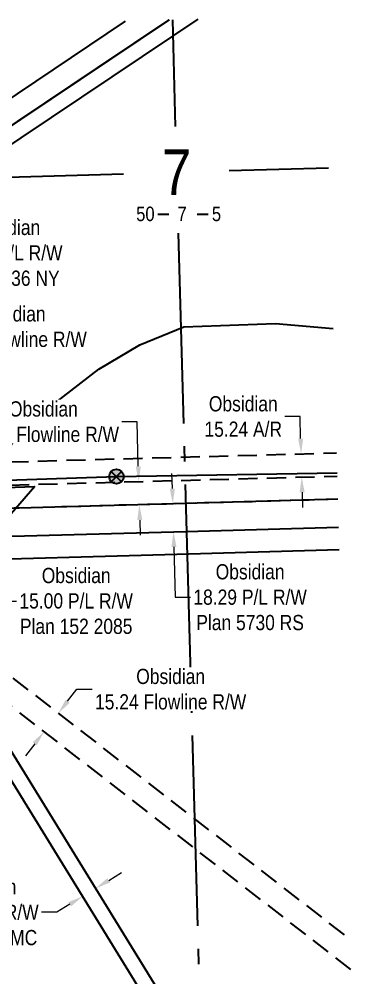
# Model space of a CAD drawing. Extents: x 628501 to 635392, y 5905924 to 5910752.
# Drawn here: x 632289 to 632507, y 5907119 to 5907747 of the extents above; entities that cross this region are included whole.
import ezdxf
from ezdxf.enums import TextEntityAlignment as Align

# ---------------------------------------------------------------- set-up
doc = ezdxf.new("R2010")
doc.units = 0
doc.header["$LTSCALE"] = 5
doc.header["$PDSIZE"] = 0.5
for name, pattern in [('foc-ACCESSROAD', [3.75, 2.5, -1.25]), ('foc-FLOWLINE', [3.75, 2.5, -1.25]), ('foc-QUARTERLINE', [33, 25, -3, 2, -3]), ('POWERLINE5', [7.8, 2.4, -0.6, 0.6, -0.6, 0.6, -0.6, 2.4])]:
    doc.linetypes.add(name, pattern=pattern)
doc.layers.get('Defpoints').update_dxf_attribs({"color": 9})
for name, color, linetype in [('10', 1, 'Continuous'), ('9', 3, 'Continuous'), ('AS-FENCE', 48, 'foc-FENCE'), ('AS-POWER', 104, 'foc-POWER'), ('AS-POWER-EXISTING', 72, 'POWERLINE5'), ('C-AR', 13, 'foc-ACCESSROAD'), ('C-FLOWLINE', 13, 'foc-FLOWLINE'), ('C-RW', 13, 'Continuous'), ('F-RW', 190, 'Continuous'), ('L-QSEC', 8, 'foc-QUARTERLINE'), ('L-SECLBL', 7, 'Continuous'), ('T-CREEK', 160, 'Continuous')]:
    doc.layers.add(name, color=color, linetype=linetype)
for name, color, linetype, lineweight in [('C-AR-T', 13, 'Continuous', 9), ('C-FLOWLINE-T', 13, 'Continuous', 9), ('C-RW-T', 13, 'Continuous', 9)]:
    doc.layers.add(name, color=color, linetype=linetype, lineweight=lineweight)
doc.styles.add('80CG', font='ARIALN.TTF', dxfattribs={"height": 10})
doc.styles.add('80L', font='ARIALN.TTF', dxfattribs={"height": 10})
doc.styles.add('foc-LtypeFont', font='ARIALN.TTF', dxfattribs={"height": 7.35})
doc.styles.add('SIMPLEX', font='ARIALN.TTF')
doc.linetypes.add('foc-FENCE', pattern='A,10,-1,["X",foc-LtypeFont,S=0.2,R=0,X=-0.625,Y=-0.75],-1.24', length=12.24)
doc.linetypes.add('foc-POWER', pattern='A,6,-1,["P",foc-LtypeFont,S=0.2,R=0,X=-0.625,Y=-0.75],-1.24,4', length=12.24)
doc.linetypes.add('foc-POWER_BURIED', pattern='A,10,-1,["P",foc-LtypeFont,S=0.2,R=0,X=-0.425,Y=-0.75],-2', length=13)
doc.linetypes.add('foc-TOPO-flowdirection-NOLINE', pattern='A,0,[">",foc-LtypeFont,S=0.3,R=0,X=0,Y=-0.945],-20,[">",foc-LtypeFont,S=0.3,R=0,X=0,Y=-0.945],0', length=20)
doc.dimstyles.new('Compass 5 000', dxfattribs={"dimscale": 5, "dimtxt": 9, "dimasz": 2, "dimexe": 0.2, "dimexo": 0.0625, "dimgap": 0.5, "dimtad": 0, "dimtih": 1, "dimtoh": 1, "dimzin": 0, "dimdsep": 46, "dimtxsty": '80CG', "dimcen": 0.1, "dimse1": 1, "dimse2": 1, "dimclrd": 256, "dimclrt": 256, "dimaunit": 1, "dimadec": 4, "dimazin": 0, "dimtfac": 0.06, "dimtofl": 0, "dimtmove": 0, "dimatfit": 1, "dimfxl": 0.2, "dimtolj": 1, "dimtzin": 0, "dimlwd": -1, "dimarcsym": 0})

# ---------------------------------------------------------------- blocks, each defined once
blk = doc.blocks.new('L-SECLBL')
at = {"layer": '9', "color": 7}
for p, q in [((-5.08, -27.83), (-12.29, -27.83)), ((20.7, -27.83), (13.5, -27.83))]:
    blk.add_line(p, q, dxfattribs=at)
at = {"layer": '10', "color": 2, "style": 'SIMPLEX'}
blk.add_attdef('SEC', text='', height=30, dxfattribs=at).set_placement((0, 0), align=Align.MIDDLE)
at = {"layer": '10', "color": 5, "style": '80L'}
blk.add_attdef('TWP', text='', height=9.5, dxfattribs=at).set_placement((-14.43, -27.37), align=Align.MIDDLE_RIGHT)
blk.add_attdef('RGE', text='', height=9.5, dxfattribs=at).set_placement((3.62, -27.37), align=Align.MIDDLE_CENTER)
blk.add_attdef('MER', text='', height=9.5, dxfattribs=at).set_placement((23.17, -27.37), align=Align.MIDDLE_LEFT)
blk = doc.blocks.new('POWERPOLE')
h = blk.add_hatch(color=255)
edge = h.paths.add_edge_path()
edge.add_arc((0, 0), 0.96, 0, 360)
at = {"linetype": 'Continuous'}
for p, q in [((0.68, -0.68), (-0.68, 0.68)), ((-0.68, -0.68), (0.68, 0.68))]:
    blk.add_line(p, q, dxfattribs=at)
blk.add_circle((0, 0), 0.96, dxfattribs=at)
blk = doc.blocks.new('*D400')
at = {"layer": 'C-AR-T', "transparency": 16777216}
for p, q in [((632473.88, 5907486.29), (632463.88, 5907486.29)), ((632474.28, 5907471.82), (632473.88, 5907486.29)), ((632475.25, 5907436.6), (632475.52, 5907426.61))]:
    blk.add_line(p, q, dxfattribs=at)
for points in [[(632475.95, 5907471.87), (632472.61, 5907471.78), (632474.56, 5907461.83)], [(632476.91, 5907436.65), (632473.58, 5907436.56), (632474.97, 5907446.6)]]:
    blk.add_solid(points, dxfattribs=at)
at = {"layer": 'Defpoints', "color": 0, "transparency": 16777216}
for p in [(632456.31, 5907461.33), (632474.56, 5907461.83), (632456.73, 5907446.1)]:
    blk.add_point(p, dxfattribs=at)
at = {"layer": 'C-AR-T', "transparency": 16777216, "insert": (632436.6, 5907486.29), "char_height": 10, "attachment_point": 5, "style": '80CG'}
blk.add_mtext('\\A1;Obsidian\\P15.24 A/R', dxfattribs=at)
blk = doc.blocks.new('*D405')
at = {"layer": 'C-FLOWLINE-T', "transparency": 16777216}
for p, q in [((632321.31, 5907299.42), (632327.43, 5907307.33)), ((632327.43, 5907307.33), (632337.43, 5907307.33)), ((632299.73, 5907271.56), (632293.6, 5907263.66))]:
    blk.add_line(p, q, dxfattribs=at)
for points in [[(632319.99, 5907300.44), (632322.63, 5907298.4), (632315.18, 5907291.52)], [(632298.41, 5907272.58), (632301.04, 5907270.54), (632305.85, 5907279.47)]]:
    blk.add_solid(points, dxfattribs=at)
at = {"layer": 'Defpoints', "color": 0, "transparency": 16777216}
for p in [(632315.18, 5907291.52), (632318.63, 5907288.84), (632309.3, 5907276.8)]:
    blk.add_point(p, dxfattribs=at)
at = {"layer": 'C-FLOWLINE-T', "transparency": 16777216, "insert": (632388.93, 5907307.33), "char_height": 10, "attachment_point": 5, "style": '80CG', "bg_fill": 3, "box_fill_scale": 1.1, "bg_fill_color": 256, "bg_fill_true_color": 13158600, "bg_fill_transparency": 0}
blk.add_mtext('\\A1;Obsidian\\P15.24 Flowline R/W', dxfattribs=at)
blk = doc.blocks.new('*D407')
at = {"layer": 'C-FLOWLINE-T', "transparency": 16777216}
for p, q in [((632366.88, 5907482.92), (632356.88, 5907482.92)), ((632367.69, 5907453.65), (632366.88, 5907482.92)), ((632368.66, 5907418.41), (632368.93, 5907408.42))]:
    blk.add_line(p, q, dxfattribs=at)
for points in [[(632369.35, 5907453.7), (632366.02, 5907453.61), (632367.96, 5907443.66)], [(632370.32, 5907418.46), (632366.99, 5907418.37), (632368.38, 5907428.41)]]:
    blk.add_solid(points, dxfattribs=at)
at = {"layer": 'Defpoints', "color": 0, "transparency": 16777216}
for p in [(632367.96, 5907443.66), (632285.67, 5907441.4), (632286.09, 5907426.15)]:
    blk.add_point(p, dxfattribs=at)
at = {"layer": 'C-FLOWLINE-T', "transparency": 16777216, "insert": (632305.39, 5907482.92), "char_height": 10, "attachment_point": 5, "style": '80CG', "bg_fill": 3, "box_fill_scale": 1.1, "bg_fill_color": 256, "bg_fill_true_color": 13158600, "bg_fill_transparency": 0}
blk.add_mtext('\\A1;Obsidian\\P15.24 Flowline R/W', dxfattribs=at)
blk = doc.blocks.new('*D408')
at = {"layer": 'C-FLOWLINE-T', "transparency": 16777216}
for p, q in [((632187.52, 5907544.34), (632177.53, 5907544.12)), ((632222.75, 5907545.1), (632232.75, 5907545.31))]:
    blk.add_line(p, q, dxfattribs=at)
for points in [[(632187.49, 5907546), (632187.56, 5907542.67), (632197.52, 5907544.55)], [(632222.72, 5907546.76), (632222.79, 5907543.43), (632212.75, 5907544.88)]]:
    blk.add_solid(points, dxfattribs=at)
at = {"layer": 'Defpoints', "color": 0, "transparency": 16777216}
for p in [(632197.48, 5907546.55), (632212.71, 5907546.88), (632212.75, 5907544.88)]:
    blk.add_point(p, dxfattribs=at)
at = {"layer": 'C-FLOWLINE-T', "transparency": 16777216, "insert": (632284.24, 5907545.31), "char_height": 10, "attachment_point": 5, "style": '80CG'}
blk.add_mtext('\\A1;Obsidian\\P15.24 Flowline R/W', dxfattribs=at)
blk = doc.blocks.new('*D411')
at = {"layer": 'C-RW-T', "transparency": 16777216}
for p, q in [((632348.25, 5907181.87), (632356.77, 5907187.11)), ((632322.65, 5907166.13), (632314.13, 5907160.89)), ((632314.13, 5907160.89), (632304.13, 5907160.89))]:
    blk.add_line(p, q, dxfattribs=at)
for points in [[(632347.38, 5907183.29), (632349.12, 5907180.45), (632339.73, 5907176.63)], [(632321.78, 5907167.55), (632323.52, 5907164.71), (632331.17, 5907171.37)]]:
    blk.add_solid(points, dxfattribs=at)
at = {"layer": 'Defpoints', "color": 0, "transparency": 16777216}
for p in [(632290.47, 5907256.72), (632281.91, 5907251.45), (632339.73, 5907176.63)]:
    blk.add_point(p, dxfattribs=at)
at = {"layer": 'C-RW-T', "transparency": 16777216, "insert": (632265.05, 5907160.89), "char_height": 10, "attachment_point": 5, "style": '80CG'}
blk.add_mtext('\\A1;Obsidian\\P10.06 P/L R/W\\PPlan 3671 MC', dxfattribs=at)
blk = doc.blocks.new('*D412')
at = {"layer": 'C-RW-T', "transparency": 16777216}
for p, q in [((632276.32, 5907417.57), (632276.03, 5907427.57)), ((632277.33, 5907382.53), (632277.82, 5907365.24)), ((632277.82, 5907365.24), (632287.82, 5907365.24))]:
    blk.add_line(p, q, dxfattribs=at)
for points in [[(632277.98, 5907417.62), (632274.65, 5907417.52), (632276.6, 5907407.58)], [(632278.99, 5907382.58), (632275.66, 5907382.48), (632277.04, 5907392.52)]]:
    blk.add_solid(points, dxfattribs=at)
at = {"layer": 'Defpoints', "color": 0, "transparency": 16777216}
for p in [(632295.99, 5907408.13), (632277.04, 5907392.52), (632296.42, 5907393.08)]:
    blk.add_point(p, dxfattribs=at)
at = {"layer": 'C-RW-T', "transparency": 16777216, "insert": (632326.91, 5907365.24), "char_height": 10, "attachment_point": 5, "style": '80CG'}
blk.add_mtext('\\A1;Obsidian\\P15.00 P/L R/W\\PPlan 152 2085', dxfattribs=at)
blk = doc.blocks.new('*D413')
at = {"layer": 'C-RW-T', "transparency": 16777216}
for p, q in [((632390.04, 5907439.01), (632389.77, 5907449.01)), ((632391.09, 5907400.75), (632392, 5907367.7)), ((632392, 5907367.7), (632402, 5907367.7))]:
    blk.add_line(p, q, dxfattribs=at)
for points in [[(632391.71, 5907439.06), (632388.37, 5907438.97), (632390.32, 5907429.02)], [(632392.76, 5907400.79), (632389.43, 5907400.7), (632390.82, 5907410.74)]]:
    blk.add_solid(points, dxfattribs=at)
at = {"layer": 'Defpoints', "color": 0, "transparency": 16777216}
for p in [(632360.51, 5907428.2), (632390.32, 5907429.02), (632361.01, 5907409.92)]:
    blk.add_point(p, dxfattribs=at)
at = {"layer": 'C-RW-T', "transparency": 16777216, "insert": (632441.09, 5907367.7), "char_height": 10, "attachment_point": 5, "style": '80CG'}
blk.add_mtext('\\A1;Obsidian\\P18.29 P/L R/W\\PPlan 5730 RS', dxfattribs=at)
blk = doc.blocks.new('*D415')
at = {"layer": 'C-RW-T', "transparency": 16777216}
for p, q in [((632209.34, 5907627.01), (632203.78, 5907635.32)), ((632226.07, 5907602.03), (632231.63, 5907593.72)), ((632231.63, 5907593.72), (632241.63, 5907593.72))]:
    blk.add_line(p, q, dxfattribs=at)
for points in [[(632210.73, 5907627.93), (632207.96, 5907626.08), (632214.91, 5907618.7)], [(632227.45, 5907602.96), (632224.68, 5907601.11), (632220.5, 5907610.34)]]:
    blk.add_solid(points, dxfattribs=at)
at = {"layer": 'Defpoints', "color": 0, "transparency": 16777216}
for p in [(632216.87, 5907620.01), (632220.5, 5907610.34), (632222.46, 5907611.65)]:
    blk.add_point(p, dxfattribs=at)
at = {"layer": 'C-RW-T', "transparency": 16777216, "insert": (632280.72, 5907593.72), "char_height": 10, "attachment_point": 5, "style": '80CG'}
blk.add_mtext('\\A1;Obsidian\\P10.06 P/L R/W\\PPlan 1236 NY', dxfattribs=at)

msp = doc.modelspace()

# ---------------------------------------------------------------- linework, layer by layer
at = {"layer": 'AS-FENCE', "flags": 128}
for points in [[(632247.582, 5907438.728), (632299.849, 5907440.404)], [(632299.849, 5907440.404), (632277.139, 5907414.26), (632257.366, 5907392.395), (632250.703, 5907386.956)], [(632299.85, 5907440.407), (632277.14, 5907414.262), (632257.367, 5907392.397), (632250.704, 5907386.958)]]:
    msp.add_lwpolyline(points, dxfattribs=at)
at = {"layer": 'AS-POWER', "linetype": 'foc-POWER_BURIED', "flags": 128}
msp.add_lwpolyline([(631471.506, 5907428.956), (632055.457, 5907447.037), (632136.151, 5907450.058), (632200.574, 5907462.343), (632253.69, 5907444.706), (632268.008, 5907444.199), (632353.365, 5907446.95), (632498.146, 5907449.448)], dxfattribs=at)
at = {"layer": 'C-AR', "flags": 128}
msp.add_lwpolyline([(632245.579, 5907455.537), (632497.789, 5907462.465)], dxfattribs=at)
at = {"layer": 'C-FLOWLINE'}
msp.add_lwpolyline([(632498.632, 5907431.99), (632246.444, 5907425.061), (632245.997, 5907440.308), (632498.208, 5907447.236)], dxfattribs=at)
at = {"layer": 'C-FLOWLINE', "flags": 128}
msp.add_lwpolyline([(632507.226, 5907123.446), (632164.041, 5907389.34), (632188.058, 5907390.004), (632506.677, 5907143.158)], dxfattribs=at)
at = {"layer": 'C-RW', "flags": 128}
for points in [[(632406.782, 5907747.181), (632390.128, 5907736.035), (632250.539, 5907642.559), (632174.625, 5907591.721), (632106.699, 5907546.241), (632091.488, 5907536.056), (631966.792, 5907452.563), (631931.634, 5907429.023), (631915.955, 5907418.525), (631897.093, 5907417.998), (631868.967, 5907417.211), (631840.902, 5907416.419)], [(631856.612, 5907426.926), (631884.645, 5907427.71), (631912.772, 5907428.496), (631947.859, 5907452.042), (632085.342, 5907544.301), (632100.681, 5907554.313), (632133.983, 5907576.611), (632231.639, 5907642.006), (632270.973, 5907668.347), (632340.896, 5907715.173), (632387.874, 5907746.627)], [(632454.641, 5906350.972), (632435.407, 5906843.295), (632434.46, 5906867.877), (632434.072, 5906877.925), (632428.886, 5907012.502), (632174.285, 5907425.901), (631997.319, 5907420.738), (631915.955, 5907418.525), (631931.634, 5907429.023), (632179.802, 5907436.12), (632438.832, 5907015.524), (632444.124, 5906878.204), (632444.512, 5906868.156), (632445.455, 5906843.686), (632464.645, 5906352.438)], [(632498.632, 5907431.993), (632398.671, 5907429.247), (632226.863, 5907424.522), (632227.365, 5907406.247), (632399.181, 5907410.972), (632499.141, 5907413.718)], [(632499.557, 5907398.793), (632400.807, 5907396.093), (632228.072, 5907391.113), (632208.144, 5907390.561), (632196.535, 5907390.239), (632157.965, 5907389.172), (632157.518, 5907404.177), (632187.417, 5907405.064), (632199.011, 5907405.407), (632227.365, 5907406.247), (632399.181, 5907410.972), (632499.141, 5907413.718)]]:
    msp.add_lwpolyline(points, dxfattribs=at)
at = {"layer": 'F-RW', "flags": 128}
for points in [[(632387.875, 5907746.627), (632270.973, 5907668.347), (632228.375, 5907657.971), (632133.494, 5907594.41), (632118.765, 5907584.468), (632091.707, 5907566.351), (632076.496, 5907556.166), (631919.814, 5907451.257), (631888.751, 5907430.458), (631884.645, 5907427.71), (631868.967, 5907417.211), (631837.547, 5907396.172)], [(631856.612, 5907426.926), (631891.858, 5907450.475), (632067.41, 5907568.357), (632082.635, 5907578.522), (632118.274, 5907602.321), (632133.006, 5907612.159), (632175.104, 5907640.349), (632222.229, 5907671.906), (632264.763, 5907682.375), (632359.387, 5907745.793)]]:
    msp.add_lwpolyline(points, dxfattribs=at)
at = {"layer": 'L-QSEC'}
for p, q in [((632390.073, 5907746.692), (632392.005, 5907676.714)), ((632427.312, 5907647.735), (632492.57, 5907649.647)), ((631590.466, 5907623.122), (632358.06, 5907645.705)), ((632393.936, 5907606.742), (632415.016, 5906842.974))]:
    msp.add_line(p, q, dxfattribs=at)
at = {"layer": 'T-CREEK', "linetype": 'foc-TOPO-flowdirection-NOLINE', "flags": 128}
msp.add_lwpolyline([(632253.62, 5907395.591), (632253.564, 5907412.646), (632255.084, 5907420.178), (632270.349, 5907427.039), (632273.656, 5907441.788), (632273.277, 5907453.532), (632293.325, 5907479.93), (632341.876, 5907517.383), (632368.739, 5907533.456), (632397.509, 5907545.238), (632457.712, 5907547.348), (632495.51, 5907544.067)], dxfattribs=at)
at = {"layer": 'T-CREEK', "flags": 128}
msp.add_lwpolyline([(632253.621, 5907395.593), (632253.564, 5907412.646), (632255.084, 5907420.178), (632270.349, 5907427.039), (632273.656, 5907441.788), (632273.277, 5907453.532), (632276.956, 5907462.638), (632293.325, 5907479.93), (632341.876, 5907517.383), (632368.739, 5907533.456), (632397.509, 5907545.238), (632457.712, 5907547.348), (632495.51, 5907544.067)], dxfattribs=at)

# ---------------------------------------------------------------- block references
at = {"layer": 'AS-POWER-EXISTING'}
for p, xscale, yscale, zscale in [((632353.365, 5907446.95), 4.999999999999985, 4.999999999999985, 4.999999999999985), ((632353.366, 5907446.953), 4.999999999999975, 4.999999999999975, 4.999999999999975)]:
    msp.add_blockref('POWERPOLE', p, dxfattribs=dict(at, xscale=xscale, yscale=yscale, zscale=zscale))
at = {"layer": 'L-SECLBL', "color": 2}
msp.add_blockref('L-SECLBL', (632392.832, 5907646.724), dxfattribs=at).add_auto_attribs({'SEC': '7', 'TWP': '50', 'RGE': '7', 'MER': '5'})

# ---------------------------------------------------------------- dimensions: what is measured, and where the dimension line sits
at = {"layer": 'C-AR-T', "color": 5}
dim = msp.add_linear_dim(base=(632474.555, 5907461.827), p1=(632456.725, 5907446.096), p2=(632456.307, 5907461.326), angle=91.573552, text='Obsidian\\P15.24 A/R', dimstyle='Compass 5 000', dxfattribs=at)
dim.commit()
dim.dimension.update_dxf_attribs({"geometry": '*D400', "text_midpoint": (632436.602, 5907486.289), "dimtype": 161})
at = {"layer": 'C-RW-T'}
dim = msp.add_aligned_dim(p1=(632216.867, 5907620.009), p2=(632222.462, 5907611.654), distance=-2.358, text='Obsidian\\P10.06 P/L R/W\\PPlan 1236 NY', dimstyle='Compass 5 000', dxfattribs=at)
dim.commit()
dim.dimension.update_dxf_attribs({"geometry": '*D415', "text_midpoint": (632280.717, 5907593.723)})
dim = msp.add_linear_dim(base=(632339.732, 5907176.633), p1=(632281.907, 5907251.448), p2=(632290.472, 5907256.716), angle=31.595967, text='Obsidian\\P10.06 P/L R/W\\PPlan 3671 MC', dimstyle='Compass 5 000', dxfattribs=at)
dim.commit()
dim.dimension.update_dxf_attribs({"geometry": '*D411', "text_midpoint": (632265.045, 5907160.887), "dimtype": 161})

# ---------------------------------------------------------------- next in the draw order: dimensions: what is measured, and where the dimension line sits
at = {"layer": 'C-FLOWLINE-T', "color": 5}
dim = msp.add_linear_dim(base=(632367.963, 5907443.658), p1=(632286.091, 5907426.15), p2=(632285.673, 5907441.398), angle=91.573552, text='Obsidian\\P15.24 Flowline R/W', dimstyle='Compass 5 000', override={"dimtfill": 1}, dxfattribs=at)
dim.commit()
dim.dimension.update_dxf_attribs({"geometry": '*D407', "text_midpoint": (632305.39, 5907482.924), "dimtype": 161})
at = {"layer": 'C-FLOWLINE-T', "color": 3}
dim = msp.add_linear_dim(base=(632315.183, 5907291.515), p1=(632309.297, 5907276.798), p2=(632318.631, 5907288.845), angle=52.233659, text='Obsidian\\P15.24 Flowline R/W', dimstyle='Compass 5 000', override={"dimtfill": 1}, dxfattribs=at)
dim.commit()
dim.dimension.update_dxf_attribs({"geometry": '*D405', "text_midpoint": (632388.926, 5907307.326), "dimtype": 161})

# ---------------------------------------------------------------- next in the draw order: dimensions: what is measured, and where the dimension line sits
at = {"layer": 'C-FLOWLINE-T', "color": 5}
dim = msp.add_aligned_dim(p1=(632197.479, 5907546.546), p2=(632212.711, 5907546.876), distance=-1.995, text='Obsidian\\P15.24 Flowline R/W', dimstyle='Compass 5 000', dxfattribs=at)
dim.commit()
dim.dimension.update_dxf_attribs({"geometry": '*D408', "text_midpoint": (632284.243, 5907545.314)})
at = {"layer": 'C-RW-T'}
for base, p1, p2, angle, text, picture, middle in [((632390.315, 5907429.017), (632361.01, 5907409.922), (632360.507, 5907428.197), 91.575084, 'Obsidian\\P18.29 P/L R/W\\PPlan 5730 RS', '*D413', (632441.088, 5907367.696)), ((632277.038, 5907392.524), (632295.99, 5907408.134), (632296.424, 5907393.083), 271.651538, 'Obsidian\\P15.00 P/L R/W\\PPlan 152 2085', '*D412', (632326.91, 5907365.245))]:
    dim = msp.add_linear_dim(base=base, p1=p1, p2=p2, angle=angle, text=text, dimstyle='Compass 5 000', dxfattribs=at)
    dim.commit()
    dim.dimension.update_dxf_attribs({"geometry": picture, "text_midpoint": middle, "dimtype": 161})

doc.saveas('drawing.dxf')
